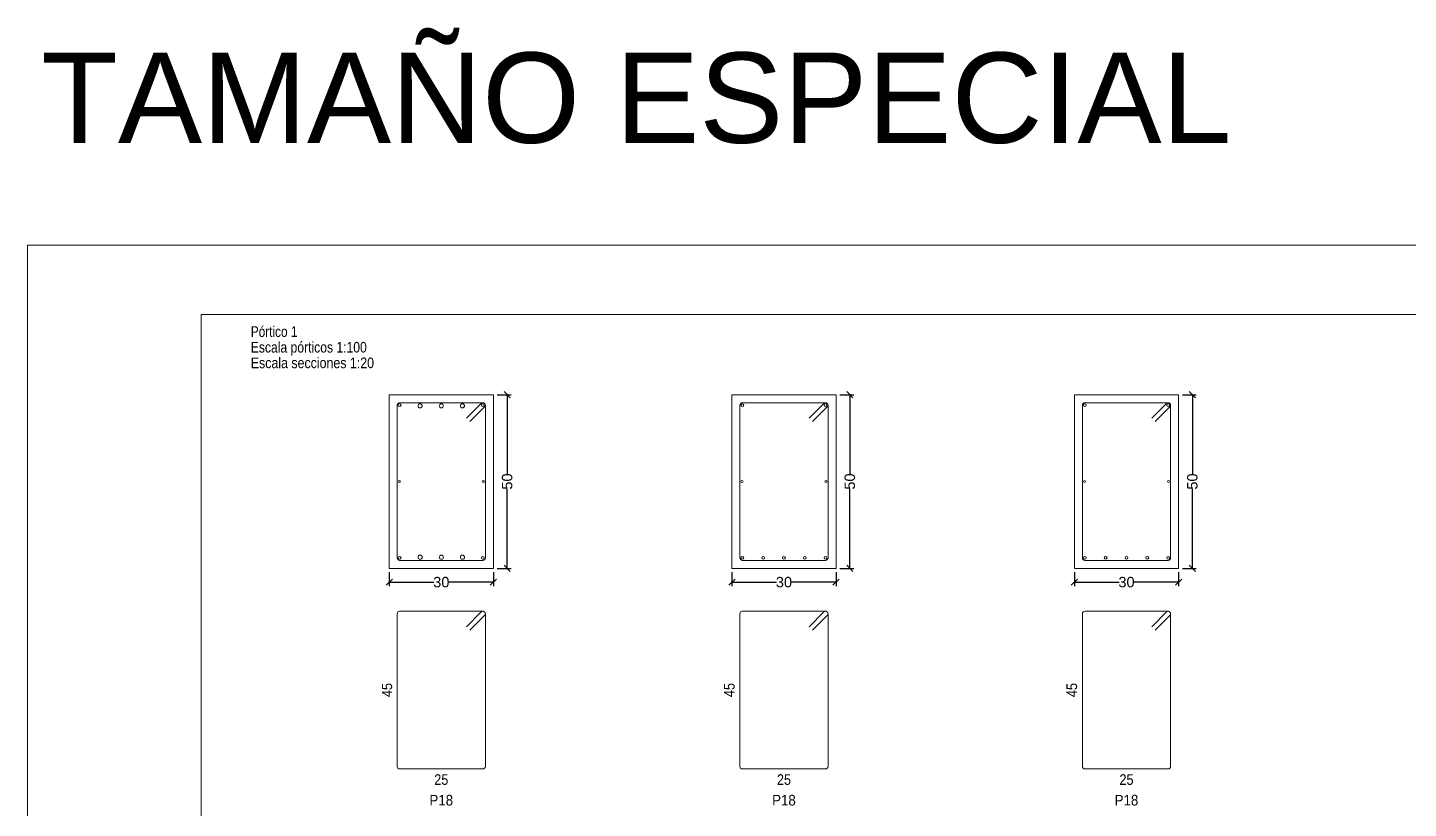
# Model space of a CAD drawing. Header units: millimetres. Extents: x 2 to 158, y -69 to 77.
# Drawn here: x 2.21 to 22.11, y 37.59 to 48.83 of the extents above; entities that cross this region are included whole.
import ezdxf
from ezdxf.enums import TextEntityAlignment as Align

# ---------------------------------------------------------------- set-up
doc = ezdxf.new("R2010")
doc.units = ezdxf.units.MM
for name, color, linetype, lineweight in [('ALZ_REF_REF_ESCALA', 3, 'Continuous', 9), ('ALZ_REF_REFERENCIA_PORTICO', 3, 'Continuous', 9), ('ARM_LONGITUDINAL_Ø12', 171, 'Continuous', 9), ('ARM_LONGITUDINAL_Ø6', 151, 'Continuous', 9), ('ARM_LONGITUDINAL_Ø8', 32, 'Continuous', 9), ('ARM_TRANSVERSAL_Ø6', 151, 'Continuous', 9), ('CIM_REFEREN', 2, 'Continuous', 0), ('RECUAD_LIMITES', 2, 'Continuous', 0), ('RECUAD_MARCO', 1, 'Continuous', 20), ('SEC_CONT_VIG_HORMIGON_SECCION', 2, 'Continuous', 9), ('SEC_COTAS_SEC_DIM_VIGA', 122, 'Continuous', 0), ('SEC_COTAS_TEXTOS_DESPIECE_ESTRIBADO', 122, 'Continuous', 0), ('SEC_REF_TXT_POSICIONES_ARM_ESTRIBOS', 1, 'Continuous', 9)]:
    doc.layers.add(name, color=color, linetype=linetype, lineweight=lineweight)
doc.styles.add('CYPETXT_0.225_romans', font='arial.ttf', dxfattribs={"height": 0.15})
doc.styles.add('CYPETXT_romans', font='arial.ttf', dxfattribs={"height": 0.2})
doc.dimstyles.new('cype_oblique', dxfattribs={"dimtxt": 0.18, "dimasz": 0.18, "dimexe": 0.05625, "dimexo": 0.05625, "dimgap": 0, "dimtad": 0, "dimdec": 4, "dimzin": 0, "dimdsep": 46, "dimtxsty": 'CYPETXT_0.225_romans', "dimblk": 'OBLIQUE', "dimtsz": 0.045, "dimcen": 0.09, "dimadec": 0, "dimazin": 0, "dimtfac": 1, "dimtdec": 4, "dimtofl": 0, "dimtmove": 2, "dimatfit": 3, "dimfxl": 1, "dimtolj": 1, "dimtzin": 0, "dimarcsym": 0})

# ---------------------------------------------------------------- blocks, each defined once
blk = doc.blocks.new('*D271')
at = {"layer": 'Defpoints', "color": 0, "transparency": 16777216}
for p in [(7.424, 41.048), (8.924, 41.048), (8.924, 40.849)]:
    blk.add_point(p, dxfattribs=at)
at = {"layer": 'SEC_COTAS_SEC_DIM_VIGA', "color": 0, "lineweight": -2, "transparency": 16777216}
for p, q in [((7.424, 40.992), (7.424, 40.792)), ((8.924, 40.992), (8.924, 40.792)), ((7.379, 40.804), (7.469, 40.894)), ((7.424, 40.849), (8.067, 40.849)), ((8.924, 40.849), (8.281, 40.849)), ((8.879, 40.804), (8.969, 40.894))]:
    blk.add_line(p, q, dxfattribs=at)
at = {"layer": 'SEC_COTAS_SEC_DIM_VIGA', "color": 0, "transparency": 16777216, "insert": (8.174, 40.849), "char_height": 0.15, "attachment_point": 5, "style": 'CYPETXT_0.225_romans'}
blk.add_mtext('\\A1;30', dxfattribs=at)
blk = doc.blocks.new('_OBLIQUE')
at = {"color": 0, "linetype": 'ByBlock', "lineweight": -2}
blk.add_line((-0.5, -0.5), (0.5, 0.5), dxfattribs=at)
blk = doc.blocks.new('*D272')
at = {"layer": 'Defpoints', "color": 0, "transparency": 16777216}
for p in [(8.924, 43.548), (9.123, 43.548), (8.924, 41.048)]:
    blk.add_point(p, dxfattribs=at)
at = {"layer": 'SEC_COTAS_SEC_DIM_VIGA', "color": 0, "lineweight": -2, "transparency": 16777216}
for p, q in [((9.168, 43.503), (9.078, 43.593)), ((8.98, 43.548), (9.179, 43.548)), ((9.123, 43.548), (9.123, 42.405)), ((9.123, 41.048), (9.123, 42.191)), ((8.98, 41.048), (9.179, 41.048)), ((9.168, 41.003), (9.078, 41.093))]:
    blk.add_line(p, q, dxfattribs=at)
at = {"layer": 'SEC_COTAS_SEC_DIM_VIGA', "color": 0, "transparency": 16777216, "insert": (9.123, 42.298), "char_height": 0.15, "attachment_point": 5, "rotation": 90, "style": 'CYPETXT_0.225_romans'}
blk.add_mtext('\\A1;50', dxfattribs=at)
blk = doc.blocks.new('*D273')
at = {"layer": 'Defpoints', "color": 0, "transparency": 16777216}
for p in [(12.361, 41.048), (13.861, 41.048), (13.861, 40.849)]:
    blk.add_point(p, dxfattribs=at)
at = {"layer": 'SEC_COTAS_SEC_DIM_VIGA', "color": 0, "lineweight": -2, "transparency": 16777216}
for p, q in [((12.361, 40.992), (12.361, 40.792)), ((13.861, 40.992), (13.861, 40.792)), ((12.316, 40.804), (12.406, 40.894)), ((12.361, 40.849), (13.004, 40.849)), ((13.861, 40.849), (13.218, 40.849)), ((13.816, 40.804), (13.906, 40.894))]:
    blk.add_line(p, q, dxfattribs=at)
at = {"layer": 'SEC_COTAS_SEC_DIM_VIGA', "color": 0, "transparency": 16777216, "insert": (13.111, 40.849), "char_height": 0.15, "attachment_point": 5, "style": 'CYPETXT_0.225_romans'}
blk.add_mtext('\\A1;30', dxfattribs=at)
blk = doc.blocks.new('*D274')
at = {"layer": 'Defpoints', "color": 0, "transparency": 16777216}
for p in [(13.861, 43.548), (14.06, 43.548), (13.861, 41.048)]:
    blk.add_point(p, dxfattribs=at)
at = {"layer": 'SEC_COTAS_SEC_DIM_VIGA', "color": 0, "lineweight": -2, "transparency": 16777216}
for p, q in [((14.105, 43.503), (14.015, 43.593)), ((13.917, 43.548), (14.117, 43.548)), ((14.06, 43.548), (14.06, 42.405)), ((14.06, 41.048), (14.06, 42.191)), ((13.917, 41.048), (14.117, 41.048)), ((14.105, 41.003), (14.015, 41.093))]:
    blk.add_line(p, q, dxfattribs=at)
at = {"layer": 'SEC_COTAS_SEC_DIM_VIGA', "color": 0, "transparency": 16777216, "insert": (14.06, 42.298), "char_height": 0.15, "attachment_point": 5, "rotation": 90, "style": 'CYPETXT_0.225_romans'}
blk.add_mtext('\\A1;50', dxfattribs=at)
blk = doc.blocks.new('*D275')
at = {"layer": 'Defpoints', "color": 0, "transparency": 16777216}
for p in [(17.296, 41.048), (18.796, 41.048), (18.796, 40.849)]:
    blk.add_point(p, dxfattribs=at)
at = {"layer": 'SEC_COTAS_SEC_DIM_VIGA', "color": 0, "lineweight": -2, "transparency": 16777216}
for p, q in [((17.296, 40.992), (17.296, 40.792)), ((18.796, 40.992), (18.796, 40.792)), ((17.251, 40.804), (17.341, 40.894)), ((17.296, 40.849), (17.939, 40.849)), ((18.796, 40.849), (18.153, 40.849)), ((18.751, 40.804), (18.841, 40.894))]:
    blk.add_line(p, q, dxfattribs=at)
at = {"layer": 'SEC_COTAS_SEC_DIM_VIGA', "color": 0, "transparency": 16777216, "insert": (18.046, 40.849), "char_height": 0.15, "attachment_point": 5, "style": 'CYPETXT_0.225_romans'}
blk.add_mtext('\\A1;30', dxfattribs=at)
blk = doc.blocks.new('*D276')
at = {"layer": 'Defpoints', "color": 0, "transparency": 16777216}
for p in [(18.796, 43.548), (18.995, 43.548), (18.796, 41.048)]:
    blk.add_point(p, dxfattribs=at)
at = {"layer": 'SEC_COTAS_SEC_DIM_VIGA', "color": 0, "lineweight": -2, "transparency": 16777216}
for p, q in [((19.04, 43.503), (18.95, 43.593)), ((18.852, 43.548), (19.052, 43.548)), ((18.995, 43.548), (18.995, 42.405)), ((18.995, 41.048), (18.995, 42.191)), ((18.852, 41.048), (19.052, 41.048)), ((19.04, 41.003), (18.95, 41.093))]:
    blk.add_line(p, q, dxfattribs=at)
at = {"layer": 'SEC_COTAS_SEC_DIM_VIGA', "color": 0, "transparency": 16777216, "insert": (18.995, 42.298), "char_height": 0.15, "attachment_point": 5, "rotation": 90, "style": 'CYPETXT_0.225_romans'}
blk.add_mtext('\\A1;50', dxfattribs=at)

msp = doc.modelspace()

# ---------------------------------------------------------------- linework, layer by layer
at = {"layer": 'ARM_LONGITUDINAL_Ø12'}
for centre in [(7.86865, 43.38818), (8.17365, 43.38818), (8.47865, 43.38818), (7.86865, 41.20818), (8.17365, 41.20818), (8.47865, 41.20818)]:
    msp.add_circle(centre, 0.03, dxfattribs=at)
at = {"layer": 'ARM_LONGITUDINAL_Ø6'}
for centre in [(7.56865, 42.29818), (8.77865, 42.29818), (12.50595, 42.29818), (13.71595, 42.29818), (17.44095, 42.29818), (18.65095, 42.29818)]:
    msp.add_circle(centre, 0.015, dxfattribs=at)
at = {"layer": 'ARM_LONGITUDINAL_Ø8'}
for centre in [(7.57365, 43.39818), (8.77365, 43.39818), (12.51095, 43.39818), (13.71095, 43.39818), (17.44595, 43.39818), (18.64595, 43.39818), (7.57365, 41.19818), (8.77365, 41.19818), (12.51095, 41.19818), (12.81095, 41.19818), (13.11095, 41.19818), (13.41095, 41.19818), (13.71095, 41.19818), (17.44595, 41.19818), (17.74595, 41.19818), (18.04595, 41.19818), (18.34595, 41.19818), (18.64595, 41.19818)]:
    msp.add_circle(centre, 0.02, dxfattribs=at)
at = {"layer": 'ARM_TRANSVERSAL_Ø6'}
for points in [[(8.58627, 43.1613), (8.80197, 43.37761), (8.80484, 43.38229), (8.80694, 43.38736), (8.80822, 43.3927), (8.80865, 43.39818), (8.80798, 43.40501), (8.80599, 43.41157), (8.80275, 43.41762), (8.7984, 43.42293), (8.7931, 43.42728), (8.78704, 43.43052), (8.78048, 43.43251), (8.77365, 43.43318), (7.57365, 43.43318), (7.56026, 43.43052), (7.5489, 43.42293), (7.54131, 43.41157), (7.53865, 43.39818), (7.53865, 41.19818), (7.54131, 41.18479), (7.5489, 41.17343), (7.56026, 41.16584), (7.57365, 41.16318), (8.77365, 41.16318), (8.78704, 41.16584), (8.7984, 41.17343), (8.80599, 41.18479), (8.80865, 41.19818), (8.80865, 43.39818), (8.80798, 43.40501), (8.80599, 43.41157), (8.80275, 43.41762), (8.7984, 43.42293), (8.7931, 43.42728), (8.78704, 43.43052), (8.78048, 43.43251), (8.77365, 43.43318), (8.76682, 43.43251), (8.76026, 43.43052), (8.75421, 43.42728), (8.7489, 43.42293), (8.53677, 43.2108)], [(13.52356, 43.1613), (13.73926, 43.37761), (13.74213, 43.38229), (13.74423, 43.38736), (13.74552, 43.3927), (13.74595, 43.39818), (13.74527, 43.40501), (13.74328, 43.41157), (13.74005, 43.41762), (13.7357, 43.42293), (13.73039, 43.42728), (13.72434, 43.43052), (13.71778, 43.43251), (13.71095, 43.43318), (12.51095, 43.43318), (12.49755, 43.43052), (12.4862, 43.42293), (12.47861, 43.41157), (12.47595, 43.39818), (12.47595, 41.19818), (12.47861, 41.18479), (12.4862, 41.17343), (12.49755, 41.16584), (12.51095, 41.16318), (13.71095, 41.16318), (13.72434, 41.16584), (13.7357, 41.17343), (13.74328, 41.18479), (13.74595, 41.19818), (13.74595, 43.39818), (13.74527, 43.40501), (13.74328, 43.41157), (13.74005, 43.41762), (13.7357, 43.42293), (13.73039, 43.42728), (13.72434, 43.43052), (13.71778, 43.43251), (13.71095, 43.43318), (13.70412, 43.43251), (13.69755, 43.43052), (13.6915, 43.42728), (13.6862, 43.42293), (13.47407, 43.2108)], [(18.45856, 43.1613), (18.67426, 43.37761), (18.67713, 43.38229), (18.67923, 43.38736), (18.68052, 43.3927), (18.68095, 43.39818), (18.68027, 43.40501), (18.67828, 43.41157), (18.67505, 43.41762), (18.6707, 43.42293), (18.66539, 43.42728), (18.65934, 43.43052), (18.65278, 43.43251), (18.64595, 43.43318), (17.44595, 43.43318), (17.43255, 43.43052), (17.4212, 43.42293), (17.41361, 43.41157), (17.41095, 43.39818), (17.41095, 41.19818), (17.41361, 41.18479), (17.4212, 41.17343), (17.43255, 41.16584), (17.44595, 41.16318), (18.64595, 41.16318), (18.65934, 41.16584), (18.6707, 41.17343), (18.67828, 41.18479), (18.68095, 41.19818), (18.68095, 43.39818), (18.68027, 43.40501), (18.67828, 43.41157), (18.67505, 43.41762), (18.6707, 43.42293), (18.66539, 43.42728), (18.65934, 43.43052), (18.65278, 43.43251), (18.64595, 43.43318), (18.63912, 43.43251), (18.63255, 43.43052), (18.6265, 43.42728), (18.6212, 43.42293), (18.40907, 43.2108)], [(8.58627, 40.1583), (8.80197, 40.37461), (8.80484, 40.37929), (8.80694, 40.38436), (8.80822, 40.3897), (8.80865, 40.39518), (8.80798, 40.40201), (8.80599, 40.40857), (8.80275, 40.41462), (8.7984, 40.41993), (8.7931, 40.42428), (8.78704, 40.42752), (8.78048, 40.42951), (8.77365, 40.43018), (7.57365, 40.43018), (7.56026, 40.42752), (7.5489, 40.41993), (7.54131, 40.40857), (7.53865, 40.39518), (7.53865, 38.19518), (7.54131, 38.18179), (7.5489, 38.17043), (7.56026, 38.16284), (7.57365, 38.16018), (8.77365, 38.16018), (8.78704, 38.16284), (8.7984, 38.17043), (8.80599, 38.18179), (8.80865, 38.19518), (8.80865, 40.39518), (8.80798, 40.40201), (8.80599, 40.40857), (8.80275, 40.41462), (8.7984, 40.41993), (8.7931, 40.42428), (8.78704, 40.42752), (8.78048, 40.42951), (8.77365, 40.43018), (8.76682, 40.42951), (8.76026, 40.42752), (8.75421, 40.42428), (8.7489, 40.41993), (8.53677, 40.2078)], [(13.52356, 40.1583), (13.73926, 40.37461), (13.74213, 40.37929), (13.74423, 40.38436), (13.74552, 40.3897), (13.74595, 40.39518), (13.74527, 40.40201), (13.74328, 40.40857), (13.74005, 40.41462), (13.7357, 40.41993), (13.73039, 40.42428), (13.72434, 40.42752), (13.71778, 40.42951), (13.71095, 40.43018), (12.51095, 40.43018), (12.49755, 40.42752), (12.4862, 40.41993), (12.47861, 40.40857), (12.47595, 40.39518), (12.47595, 38.19518), (12.47861, 38.18179), (12.4862, 38.17043), (12.49755, 38.16284), (12.51095, 38.16018), (13.71095, 38.16018), (13.72434, 38.16284), (13.7357, 38.17043), (13.74328, 38.18179), (13.74595, 38.19518), (13.74595, 40.39518), (13.74527, 40.40201), (13.74328, 40.40857), (13.74005, 40.41462), (13.7357, 40.41993), (13.73039, 40.42428), (13.72434, 40.42752), (13.71778, 40.42951), (13.71095, 40.43018), (13.70412, 40.42951), (13.69755, 40.42752), (13.6915, 40.42428), (13.6862, 40.41993), (13.47407, 40.2078)], [(18.45856, 40.1583), (18.67426, 40.37461), (18.67713, 40.37929), (18.67923, 40.38436), (18.68052, 40.3897), (18.68095, 40.39518), (18.68027, 40.40201), (18.67828, 40.40857), (18.67505, 40.41462), (18.6707, 40.41993), (18.66539, 40.42428), (18.65934, 40.42752), (18.65278, 40.42951), (18.64595, 40.43018), (17.44595, 40.43018), (17.43255, 40.42752), (17.4212, 40.41993), (17.41361, 40.40857), (17.41095, 40.39518), (17.41095, 38.19518), (17.41361, 38.18179), (17.4212, 38.17043), (17.43255, 38.16284), (17.44595, 38.16018), (18.64595, 38.16018), (18.65934, 38.16284), (18.6707, 38.17043), (18.67828, 38.18179), (18.68095, 38.19518), (18.68095, 40.39518), (18.68027, 40.40201), (18.67828, 40.40857), (18.67505, 40.41462), (18.6707, 40.41993), (18.66539, 40.42428), (18.65934, 40.42752), (18.65278, 40.42951), (18.64595, 40.43018), (18.63912, 40.42951), (18.63255, 40.42752), (18.6265, 40.42428), (18.6212, 40.41993), (18.40907, 40.2078)]]:
    msp.add_lwpolyline(points, dxfattribs=at)
at = {"layer": 'RECUAD_LIMITES'}
msp.add_lwpolyline([(2.2137, 27.40336), (93.2137, 27.40336), (93.2137, 45.70336), (2.2137, 45.70336), (2.2137, 27.40336)], close=True, dxfattribs=at)
at = {"layer": 'RECUAD_MARCO'}
msp.add_lwpolyline([(4.7137, 28.40336), (92.2137, 28.40336), (92.2137, 44.70336), (4.7137, 44.70336), (4.7137, 28.40336)], close=True, dxfattribs=at)
at = {"layer": 'SEC_CONT_VIG_HORMIGON_SECCION'}
for points in [[(8.92365, 43.54818), (7.42365, 43.54818), (7.42365, 41.04818), (8.92365, 41.04818), (8.92365, 43.54818)], [(13.86095, 43.54818), (12.36095, 43.54818), (12.36095, 41.04818), (13.86095, 41.04818), (13.86095, 43.54818)], [(18.79595, 43.54818), (17.29595, 43.54818), (17.29595, 41.04818), (18.79595, 41.04818), (18.79595, 43.54818)]]:
    msp.add_lwpolyline(points, close=True, dxfattribs=at)

# ---------------------------------------------------------------- texts
at = {"layer": 'ALZ_REF_REF_ESCALA', "style": 'CYPETXT_romans'}
for s, width, p in [('Escala pórticos 1:100', 0.816209, (5.42885, 44.23218)), ('Escala secciones 1:20', 0.833432, (5.42885, 44.00718))]:
    msp.add_text(s, height=0.1533333, dxfattribs=dict(at, width=width)).set_placement(p, align=Align.MIDDLE_LEFT)
at = {"layer": 'ALZ_REF_REFERENCIA_PORTICO', "style": 'CYPETXT_romans', "width": 0.795792}
msp.add_text('Pórtico 1', height=0.153333, dxfattribs=at).set_placement((5.42885, 44.45718), align=Align.MIDDLE_LEFT)
at = {"layer": 'CIM_REFEREN', "insert": (2.40691, 48.47504), "char_height": 1.3, "attachment_point": 1, "style": 'CYPETXT_romans'}
msp.add_mtext_dynamic_manual_height_columns('TAMAÑO ESPECIAL', width=20.4097016, gutter_width=12.5, heights=[0], dxfattribs=at)
at = {"layer": 'SEC_COTAS_TEXTOS_DESPIECE_ESTRIBADO', "style": 'CYPETXT_romans'}
for height, width, p in [(0.146667, 0.892099, (7.46532, 39.29518)), (0.153333, 0.853312, (12.39928, 39.29518)), (0.153333, 0.853312, (17.33428, 39.29518))]:
    msp.add_text('45', height=height, rotation=90, dxfattribs=dict(at, width=width)).set_placement(p, align=Align.CENTER)
at = {"layer": 'SEC_COTAS_TEXTOS_DESPIECE_ESTRIBADO', "style": 'CYPETXT_romans', "width": 0.853312}
for p in [(8.17365, 38.08351), (13.11095, 38.08351), (18.04595, 38.08351)]:
    msp.add_text('25', height=0.153333, dxfattribs=at).set_placement(p, align=Align.TOP_CENTER)
at = {"layer": 'SEC_REF_TXT_POSICIONES_ARM_ESTRIBOS', "style": 'CYPETXT_romans', "width": 0.894629}
for p in [(8.17365, 37.71018), (13.11095, 37.71018), (18.04595, 37.71018)]:
    msp.add_text('P18', height=0.153333, dxfattribs=at).set_placement(p, align=Align.MIDDLE_CENTER)

# ---------------------------------------------------------------- dimensions: what is measured, and where the dimension line sits
at = {"layer": 'SEC_COTAS_SEC_DIM_VIGA'}
for p1, p2, text, picture, middle in [((8.92365, 41.04818), (8.92365, 43.54818), '50', '*D272', (9.12315, 42.29818)), ((13.86095, 41.04818), (13.86095, 43.54818), '50', '*D274', (14.06045, 42.29818)), ((18.79595, 41.04818), (18.79595, 43.54818), '50', '*D276', (18.99545, 42.29818)), ((7.42365, 41.04818), (8.92365, 41.04818), '30', '*D271', (8.17365, 40.84868)), ((12.36095, 41.04818), (13.86095, 41.04818), '30', '*D273', (13.11095, 40.84868)), ((17.29595, 41.04818), (18.79595, 41.04818), '30', '*D275', (18.04595, 40.84868))]:
    dim = msp.add_aligned_dim(p1=p1, p2=p2, distance=-0.1995, text=text, dimstyle='cype_oblique', dxfattribs=at)
    dim.commit()
    dim.dimension.update_dxf_attribs({"geometry": picture, "text_midpoint": middle})

doc.saveas('drawing.dxf')
